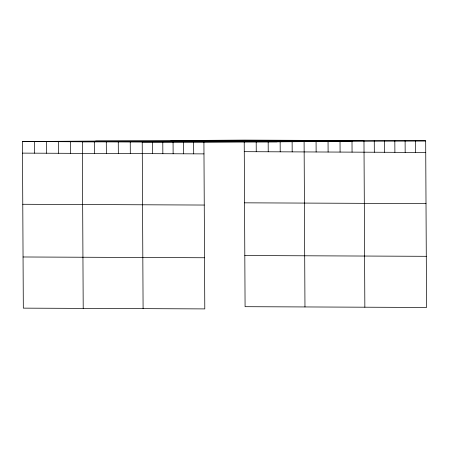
<?xml version="1.0" encoding="UTF-8"?>
<svg xmlns="http://www.w3.org/2000/svg" width="449" height="449" viewBox="0 0 449 449"><rect width="100%" height="100%" fill="white"/><g stroke="black" fill="none" stroke-linecap="round" stroke-linejoin="round"><path stroke-width="0.67" d="M22.45 141.536L203.919 142.311L204.795 308.906L23.32 308.137L22.45 141.536L244.205 140.094L425.68 140.863L426.55 307.464L245.081 306.689L244.217 141.452M363.976 140.599L142.221 142.047L143.091 308.648M203.919 142.311L425.68 140.863M171.03 140.571L352.499 141.34M95.631 141.059L277.1 141.833M244.267 151.672L425.736 152.447M22.512 153.12L203.981 153.889M244.537 202.83L426.006 203.599M22.781 204.273L204.25 205.047M244.812 255.537L426.281 256.306M23.056 256.98L204.525 257.754M415.392 140.818L415.454 152.402M405.11 140.773L405.172 152.357M394.828 140.733L394.89 152.312M384.546 140.689L384.608 152.273M374.264 140.644L374.32 152.228M363.982 141.283L364.852 307.2M352.005 141.233L352.061 152.132M340.028 141.182L340.084 152.082M328.051 141.126L328.107 152.031M316.068 140.397L316.13 151.981M304.966 306.948L304.091 140.346L82.335 141.794L83.205 308.39M292.125 141.66L292.176 151.88M280.148 141.609L280.198 151.824M268.171 141.553L268.221 151.773M256.194 141.502L256.244 151.723M193.637 142.266L193.699 153.85M183.355 142.221L183.411 153.805M173.067 142.176L173.129 153.76M162.785 142.131L162.847 153.715M152.503 142.092L152.565 153.67M130.244 141.996L130.305 153.575M118.267 141.946L118.328 153.524M106.29 141.895L106.351 153.474M94.312 141.845L94.374 153.423M70.358 141.738L70.42 153.322M58.381 141.688L58.443 153.272M46.404 141.637L46.466 153.221M34.427 141.587L34.489 153.171"/></g></svg>
